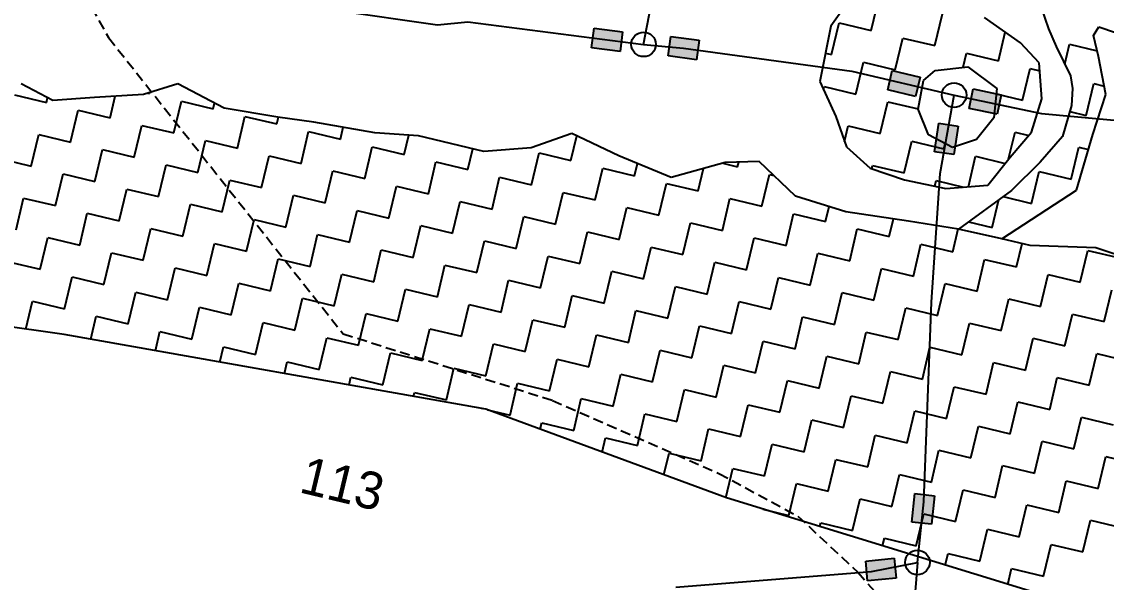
# Model space of a CAD drawing. Header units: metres. Extents: x 318142 to 321969, y 1858939 to 1863690.
# Drawn here: x 319794 to 320338, y 1860089 to 1860370 of the extents above; entities that cross this region are included whole.
import ezdxf

# ---------------------------------------------------------------- set-up
doc = ezdxf.new("R2010")
doc.units = ezdxf.units.M
doc.linetypes.add('DASHED', pattern=[0.75, 0.5, -0.25])
for name, color, linetype in [('LINE_FOOTPATH', 1, 'DASHED'), ('POLY_HATCH', 12, 'Continuous'), ('POLY_PARCEL', 6, 'Continuous'), ('TEXT_PARCEL', 7, 'Continuous')]:
    doc.layers.add(name, color=color, linetype=linetype)
doc.styles.add('TEXT_MAP', font='')
doc.styles.get('TEXT_MAP').set_extended_font_data('Kruti Dev 050')

msp = doc.modelspace()

# ---------------------------------------------------------------- hatches: boundary and pattern name
for points in [[(320094.1, 1860355.25), (320095.36, 1860365.13), (320081.09, 1860366.94), (320079.84, 1860357.07)], [(320132.42, 1860351.03), (320133.74, 1860360.89), (320119.49, 1860362.8), (320118.16, 1860352.94)], [(320242.27, 1860332.66), (320244.54, 1860342.35), (320230.54, 1860345.63), (320228.27, 1860335.94)], [(320283.21, 1860323.73), (320285.24, 1860333.47), (320271.16, 1860336.41), (320269.12, 1860326.67)], [(320251.68, 1860304.96), (320261.52, 1860303.47), (320263.68, 1860317.69), (320253.84, 1860319.18)], [(320240.31, 1860119.15), (320250.2, 1860118.11), (320251.71, 1860132.42), (320241.81, 1860133.46)], [(320217.26, 1860099.66), (320218.23, 1860089.75), (320232.55, 1860091.15), (320231.58, 1860101.05)]]:
    msp.add_hatch(color=256).paths.add_polyline_path(points)

# ---------------------------------------------------------------- linework, layer by layer
for p, q in [((320079.84, 1860357.07), (320081.09, 1860366.94)), ((320081.09, 1860366.94), (320095.36, 1860365.13)), ((320095.36, 1860365.13), (320094.1, 1860355.25)), ((320118.16, 1860352.94), (320119.49, 1860362.8)), ((320119.49, 1860362.8), (320133.74, 1860360.89)), ((320133.74, 1860360.89), (320132.42, 1860351.03)), ((320094.1, 1860355.25), (320079.84, 1860357.07)), ((320132.42, 1860351.03), (320118.16, 1860352.94)), ((320228.27, 1860335.94), (320230.54, 1860345.63)), ((320230.54, 1860345.63), (320244.54, 1860342.35)), ((320244.54, 1860342.35), (320242.27, 1860332.66)), ((320269.12, 1860326.67), (320271.16, 1860336.41)), ((320271.16, 1860336.41), (320285.24, 1860333.47)), ((320242.27, 1860332.66), (320228.27, 1860335.94)), ((320285.24, 1860333.47), (320283.21, 1860323.73)), ((320283.21, 1860323.73), (320269.12, 1860326.67)), ((320251.68, 1860304.96), (320253.84, 1860319.18)), ((320253.84, 1860319.18), (320263.68, 1860317.69)), ((320263.68, 1860317.69), (320261.52, 1860303.47)), ((320261.52, 1860303.47), (320251.68, 1860304.96)), ((320240.31, 1860119.15), (320241.81, 1860133.46)), ((320241.81, 1860133.46), (320251.71, 1860132.42)), ((320251.71, 1860132.42), (320250.2, 1860118.11)), ((320250.2, 1860118.11), (320240.31, 1860119.15)), ((320217.26, 1860099.66), (320231.58, 1860101.05)), ((320218.23, 1860089.75), (320217.26, 1860099.66)), ((320231.58, 1860101.05), (320232.55, 1860091.15)), ((320232.55, 1860091.15), (320218.23, 1860089.75))]:
    msp.add_line(p, q)
for centre in [(320105.87, 1860358.77), (320261.57, 1860333.33), (320243.19, 1860098.99)]:
    msp.add_circle(centre, 6.16)
at = {"layer": 'LINE_FOOTPATH', "ltscale": 10}
for p, q in [((319807.06, 1860416.58), (319837.61, 1860362.14)), ((319837.61, 1860362.14), (319955.21, 1860213.64)), ((319955.21, 1860213.64), (320060.21, 1860180.24)), ((320060.21, 1860180.24), (320143.65, 1860143.62)), ((320143.65, 1860143.62), (320183.18, 1860122.22)), ((320183.18, 1860122.22), (320213.44, 1860093.94)), ((320213.44, 1860093.94), (320265.29, 1860034.43))]:
    msp.add_line(p, q, dxfattribs=at)
at = {"layer": 'POLY_HATCH'}
for p, q in [((320208.92, 1860380.7), (320199.7, 1860367.83)), ((320305.18, 1860377.19), (320308.87, 1860366.51)), ((320294.93, 1860359.6), (320276.74, 1860372.31)), ((320199.7, 1860367.83), (320194.2, 1860340.12)), ((320308.87, 1860366.51), (320312.8, 1860357.77)), ((320331.45, 1860363.26), (320334.15, 1860367.6)), ((320334.15, 1860367.6), (320364.84, 1860356.95)), ((320304.26, 1860349.55), (320294.93, 1860359.6)), ((320333.92, 1860352.71), (320331.45, 1860363.26)), ((320312.8, 1860357.77), (320319.95, 1860342.93)), ((320337.65, 1860333.55), (320333.92, 1860352.71)), ((320252.15, 1860345.62), (320268.48, 1860347.57)), ((320268.48, 1860347.57), (320282.94, 1860336.6)), ((320305.5, 1860331.39), (320304.26, 1860349.55)), ((320246.31, 1860340.57), (320252.15, 1860345.62)), ((320319.95, 1860342.93), (320320.91, 1860336.68)), ((319809.58, 1860330.58), (319793.84, 1860339)), ((319872.28, 1860338.93), (319855.15, 1860333.69)), ((319895.55, 1860326.84), (319872.28, 1860338.93)), ((320194.2, 1860340.12), (320202.29, 1860322.55)), ((320243.56, 1860326.21), (320246.31, 1860340.57)), ((320282.94, 1860336.6), (320281.48, 1860321.93)), ((320320.91, 1860336.68), (320320.42, 1860328.11)), ((319830.49, 1860332.11), (319809.58, 1860330.58)), ((319855.15, 1860333.69), (319830.49, 1860332.11)), ((320300.41, 1860314.75), (320305.5, 1860331.39)), ((320331.2, 1860313.5), (320337.65, 1860333.55)), ((319922.48, 1860322.28), (319895.55, 1860326.84)), ((320248.7, 1860313.38), (320243.56, 1860326.21)), ((320320.42, 1860328.11), (320315.94, 1860312.59)), ((319940.57, 1860319.82), (319922.48, 1860322.28)), ((320202.29, 1860322.55), (320207.59, 1860307.33)), ((320281.48, 1860321.93), (320272.74, 1860311.05)), ((319971.04, 1860314.41), (319940.57, 1860319.82)), ((320289.61, 1860302.25), (320300.41, 1860314.75)), ((319993.09, 1860312.88), (319971.04, 1860314.41)), ((320025.78, 1860305.07), (319993.09, 1860312.88)), ((320069.97, 1860314.11), (320049.56, 1860306.86)), ((320093.45, 1860302.91), (320069.97, 1860314.11)), ((320260.85, 1860307.06), (320248.7, 1860313.38)), ((320272.74, 1860311.05), (320260.85, 1860307.06)), ((320315.94, 1860312.59), (320304.76, 1860299.77)), ((320322.87, 1860285.6), (320331.2, 1860313.5)), ((320049.56, 1860306.86), (320025.78, 1860305.07)), ((320207.59, 1860307.33), (320219.57, 1860296.66)), ((320119.78, 1860291.95), (320093.45, 1860302.91)), ((320146.81, 1860299.49), (320119.78, 1860291.95)), ((320163.77, 1860300.11), (320146.81, 1860299.49)), ((320182.02, 1860282.68), (320163.77, 1860300.11)), ((320278.42, 1860288.18), (320289.61, 1860302.25)), ((320304.76, 1860299.77), (320290.28, 1860285.52)), ((320219.57, 1860296.66), (320236.63, 1860290.91)), ((320236.63, 1860290.91), (320257.36, 1860286.51)), ((320257.36, 1860286.51), (320278.42, 1860288.18)), ((320207.22, 1860274.79), (320182.02, 1860282.68)), ((320290.28, 1860285.52), (320263.84, 1860266.18)), ((320285.49, 1860261.31), (320322.87, 1860285.6)), ((320238.78, 1860270.06), (320207.22, 1860274.79)), ((320263.84, 1860266.18), (320238.78, 1860270.06)), ((320285.49, 1860261.31), (320263.84, 1860266.18)), ((320299.64, 1860257.93), (320285.49, 1860261.31)), ((320332.59, 1860256.7), (320299.64, 1860257.93)), ((320351.08, 1860250.63), (320332.59, 1860256.7)), ((319815.37, 1860213.22), (319678.37, 1860232.84)), ((320026.82, 1860175.82), (319815.37, 1860213.22)), ((320147.37, 1860131.3), (320026.82, 1860175.82)), ((320301.37, 1860084.03), (320147.37, 1860131.3))]:
    msp.add_line(p, q, dxfattribs=at)
at = {"layer": 'POLY_HATCH', "linetype": 'Continuous'}
for p, q in [((320219.95, 1860365.76), (320223.76, 1860381.72)), ((320200.18, 1860353.61), (320203.99, 1860369.57)), ((320203.99, 1860369.57), (320219.95, 1860365.76)), ((320251.87, 1860358.13), (320255.68, 1860374.09)), ((320283.79, 1860350.51), (320287.24, 1860364.97)), ((320232.1, 1860345.99), (320235.91, 1860361.94)), ((320235.91, 1860361.94), (320251.87, 1860358.13)), ((320317.12, 1860348.81), (320319.52, 1860358.84)), ((320319.52, 1860358.84), (320333.25, 1860355.56)), ((320197.03, 1860354.36), (320200.18, 1860353.61)), ((320266.15, 1860347.29), (320267.83, 1860354.32)), ((320267.83, 1860354.32), (320283.79, 1860350.51)), ((320212.33, 1860333.84), (320216.14, 1860349.8)), ((320216.14, 1860349.8), (320232.1, 1860345.99)), ((320295.93, 1860330.74), (320299.75, 1860346.7)), ((320299.75, 1860346.7), (320304.53, 1860345.55)), ((320196.02, 1860336.17), (320196.37, 1860337.65)), ((320196.37, 1860337.65), (320212.33, 1860333.84)), ((320327.85, 1860323.11), (320331.66, 1860339.07)), ((320331.66, 1860339.07), (320336.81, 1860337.84)), ((319790.49, 1860333.39), (319806.45, 1860329.58)), ((319806.45, 1860329.58), (319807.01, 1860331.95)), ((319838.37, 1860321.95), (319840.95, 1860332.78)), ((319857.21, 1860334.32), (319858.14, 1860334.1)), ((319858.14, 1860334.1), (319858.27, 1860334.64)), ((320282.67, 1860333.91), (320295.93, 1860330.74)), ((319818.59, 1860309.81), (319822.41, 1860325.77)), ((319822.41, 1860325.77), (319838.37, 1860321.95)), ((319870.28, 1860314.33), (319874.09, 1860330.29)), ((319874.09, 1860330.29), (319890.05, 1860326.48)), ((319890.05, 1860326.48), (319890.74, 1860329.34)), ((320224.48, 1860314.07), (320228.29, 1860330.03)), ((320228.29, 1860330.03), (320243.6, 1860326.37)), ((319902.2, 1860306.71), (319906.01, 1860322.66)), ((319906.01, 1860322.66), (319921.97, 1860318.85)), ((319921.97, 1860318.85), (319922.78, 1860322.24)), ((320319.55, 1860325.1), (320327.85, 1860323.11)), ((319850.51, 1860302.18), (319854.32, 1860318.14)), ((319854.32, 1860318.14), (319870.28, 1860314.33)), ((319934.12, 1860299.08), (319937.93, 1860315.04)), ((319937.93, 1860315.04), (319953.89, 1860311.23)), ((319953.89, 1860311.23), (319955.32, 1860317.2)), ((320206.65, 1860310.05), (320208.52, 1860317.88)), ((320208.52, 1860317.88), (320224.48, 1860314.07)), ((320288.93, 1860301.4), (320292.12, 1860314.78)), ((320292.12, 1860314.78), (320299.01, 1860313.13)), ((319798.82, 1860297.66), (319802.64, 1860313.62)), ((319802.64, 1860313.62), (319818.59, 1860309.81)), ((319882.43, 1860294.56), (319886.24, 1860310.52)), ((319886.24, 1860310.52), (319902.2, 1860306.71)), ((319985.81, 1860303.6), (319988.1, 1860313.22)), ((320069.41, 1860300.5), (320072.39, 1860312.96)), ((320236.62, 1860294.3), (320240.43, 1860310.26)), ((320240.43, 1860310.26), (320256.39, 1860306.44)), ((319830.74, 1860290.04), (319834.55, 1860306)), ((319834.55, 1860306), (319850.51, 1860302.18)), ((319966.03, 1860291.46), (319969.85, 1860307.42)), ((319969.85, 1860307.42), (319985.81, 1860303.6)), ((320017.72, 1860295.98), (320020.21, 1860306.4)), ((320049.64, 1860288.36), (320053.45, 1860304.31)), ((320053.45, 1860304.31), (320069.41, 1860300.5)), ((320256.39, 1860306.44), (320257.02, 1860309.05)), ((320320.23, 1860291.2), (320324.04, 1860307.16)), ((320324.04, 1860307.16), (320328.95, 1860305.98)), ((319782.87, 1860301.47), (319798.82, 1860297.66)), ((319862.66, 1860282.41), (319866.47, 1860298.37)), ((319866.47, 1860298.37), (319882.43, 1860294.56)), ((319914.35, 1860286.93), (319918.16, 1860302.89)), ((319918.16, 1860302.89), (319934.12, 1860299.08)), ((319997.95, 1860283.83), (320001.76, 1860299.79)), ((320001.76, 1860299.79), (320017.72, 1860295.98)), ((320101.33, 1860292.88), (320102.79, 1860299.02)), ((320145.63, 1860299.17), (320153.02, 1860297.4)), ((320153.02, 1860297.4), (320153.58, 1860299.74)), ((320268.72, 1860287.41), (320272.35, 1860302.63)), ((320272.35, 1860302.63), (320287.11, 1860299.11)), ((319810.97, 1860277.89), (319814.78, 1860293.85)), ((319814.78, 1860293.85), (319830.74, 1860290.04)), ((319946.26, 1860279.31), (319950.08, 1860295.27)), ((319950.08, 1860295.27), (319966.03, 1860291.46)), ((320081.56, 1860280.73), (320085.37, 1860296.69)), ((320085.37, 1860296.69), (320101.33, 1860292.88)), ((320133.25, 1860285.25), (320135.92, 1860296.45)), ((320165.16, 1860277.63), (320168.97, 1860293.59)), ((320168.97, 1860293.59), (320171.14, 1860293.07)), ((320220.26, 1860296.42), (320220.66, 1860298.11)), ((320220.66, 1860298.11), (320236.62, 1860294.3)), ((320300.46, 1860279.05), (320304.27, 1860295.01)), ((320304.27, 1860295.01), (320320.23, 1860291.2)), ((319894.58, 1860274.79), (319898.39, 1860290.75)), ((319898.39, 1860290.75), (319914.35, 1860286.93)), ((319978.18, 1860271.69), (319981.99, 1860287.64)), ((319981.99, 1860287.64), (319997.95, 1860283.83)), ((320029.87, 1860276.21), (320033.68, 1860292.17)), ((320033.68, 1860292.17), (320049.64, 1860288.36)), ((320113.47, 1860273.11), (320117.29, 1860289.07)), ((320117.29, 1860289.07), (320133.25, 1860285.25)), ((320251.91, 1860287.67), (320252.58, 1860290.49)), ((320252.58, 1860290.49), (320266.26, 1860287.22)), ((319842.89, 1860270.27), (319846.7, 1860286.22)), ((319846.7, 1860286.22), (319862.66, 1860282.41)), ((319926.49, 1860267.16), (319930.31, 1860283.12)), ((319930.31, 1860283.12), (319946.26, 1860279.31)), ((320061.79, 1860268.58), (320065.6, 1860284.54)), ((320065.6, 1860284.54), (320081.56, 1860280.73)), ((320286.12, 1860282.48), (320300.46, 1860279.05)), ((319791.2, 1860265.74), (319795.01, 1860281.7)), ((319795.01, 1860281.7), (319810.97, 1860277.89)), ((319874.81, 1860262.64), (319878.62, 1860278.6)), ((319878.62, 1860278.6), (319894.58, 1860274.79)), ((320010.1, 1860264.06), (320013.91, 1860280.02)), ((320013.91, 1860280.02), (320029.87, 1860276.21)), ((320093.7, 1860260.96), (320097.52, 1860276.92)), ((320097.52, 1860276.92), (320113.47, 1860273.11)), ((320145.39, 1860265.48), (320149.2, 1860281.44)), ((320149.2, 1860281.44), (320165.16, 1860277.63)), ((320197.08, 1860270.01), (320198.85, 1860277.41)), ((320280.69, 1860266.9), (320284.04, 1860280.96)), ((319823.12, 1860258.12), (319826.93, 1860274.08)), ((319826.93, 1860274.08), (319842.89, 1860270.27)), ((319958.41, 1860259.54), (319962.22, 1860275.5)), ((319962.22, 1860275.5), (319978.18, 1860271.69)), ((320042.02, 1860256.44), (320045.83, 1860272.4)), ((320045.83, 1860272.4), (320061.79, 1860268.58)), ((320177.31, 1860257.86), (320181.12, 1860273.82)), ((320181.12, 1860273.82), (320197.08, 1860270.01)), ((320229, 1860262.38), (320231.11, 1860271.21)), ((319855.03, 1860250.49), (319858.85, 1860266.45)), ((319858.85, 1860266.45), (319874.81, 1860262.64)), ((319906.72, 1860255.02), (319910.53, 1860270.98)), ((319910.53, 1860270.98), (319926.49, 1860267.16)), ((319990.33, 1860251.92), (319994.14, 1860267.87)), ((319994.14, 1860267.87), (320010.1, 1860264.06)), ((320125.62, 1860253.34), (320129.43, 1860269.29)), ((320129.43, 1860269.29), (320145.39, 1860265.48)), ((320209.23, 1860250.23), (320213.04, 1860266.19)), ((320213.04, 1860266.19), (320229, 1860262.38)), ((320260.91, 1860254.76), (320263.65, 1860266.21)), ((320268.73, 1860269.76), (320280.69, 1860266.9)), ((319803.35, 1860245.97), (319807.16, 1860261.93)), ((319807.16, 1860261.93), (319823.12, 1860258.12)), ((319938.64, 1860247.39), (319942.45, 1860263.35)), ((319942.45, 1860263.35), (319958.41, 1860259.54)), ((320022.25, 1860244.29), (320026.06, 1860260.25)), ((320026.06, 1860260.25), (320042.02, 1860256.44)), ((320073.93, 1860248.81), (320077.75, 1860264.77)), ((320077.75, 1860264.77), (320093.7, 1860260.96)), ((320157.54, 1860245.71), (320161.35, 1860261.67)), ((320161.35, 1860261.67), (320177.31, 1860257.86)), ((319886.95, 1860242.87), (319890.76, 1860258.83)), ((319890.76, 1860258.83), (319906.72, 1860255.02)), ((319970.56, 1860239.77), (319974.37, 1860255.73)), ((319974.37, 1860255.73), (319990.33, 1860251.92)), ((320105.85, 1860241.19), (320109.66, 1860257.15)), ((320109.66, 1860257.15), (320125.62, 1860253.34)), ((320241.14, 1860242.61), (320244.96, 1860258.57)), ((320244.96, 1860258.57), (320260.91, 1860254.76)), ((320292.83, 1860247.13), (320295.64, 1860258.89)), ((320324.75, 1860239.51), (320328.56, 1860255.47)), ((320328.56, 1860255.47), (320344.52, 1860251.65)), ((319787.39, 1860249.78), (319803.35, 1860245.97)), ((319835.26, 1860238.35), (319839.08, 1860254.31)), ((319839.08, 1860254.31), (319855.03, 1860250.49)), ((319918.87, 1860235.25), (319922.68, 1860251.21)), ((319922.68, 1860251.21), (319938.64, 1860247.39)), ((320054.16, 1860236.67), (320057.97, 1860252.63)), ((320057.97, 1860252.63), (320073.93, 1860248.81)), ((320137.77, 1860233.57), (320141.58, 1860249.52)), ((320141.58, 1860249.52), (320157.54, 1860245.71)), ((320189.46, 1860238.09), (320193.27, 1860254.05)), ((320193.27, 1860254.05), (320209.23, 1860250.23)), ((320273.06, 1860234.99), (320276.87, 1860250.94)), ((320276.87, 1860250.94), (320292.83, 1860247.13)), ((319867.18, 1860230.72), (319870.99, 1860246.68)), ((319870.99, 1860246.68), (319886.95, 1860242.87)), ((320002.47, 1860232.14), (320006.29, 1860248.1)), ((320006.29, 1860248.1), (320022.25, 1860244.29)), ((320086.08, 1860229.04), (320089.89, 1860245)), ((320089.89, 1860245), (320105.85, 1860241.19)), ((320221.37, 1860230.46), (320225.19, 1860246.42)), ((320225.19, 1860246.42), (320241.14, 1860242.61)), ((319815.49, 1860226.2), (319819.31, 1860242.16)), ((319819.31, 1860242.16), (319835.26, 1860238.35)), ((319899.1, 1860223.1), (319902.91, 1860239.06)), ((319902.91, 1860239.06), (319918.87, 1860235.25)), ((319950.79, 1860227.62), (319954.6, 1860243.58)), ((319954.6, 1860243.58), (319970.56, 1860239.77)), ((320034.39, 1860224.52), (320038.2, 1860240.48)), ((320038.2, 1860240.48), (320054.16, 1860236.67)), ((320169.69, 1860225.94), (320173.5, 1860241.9)), ((320173.5, 1860241.9), (320189.46, 1860238.09)), ((320253.29, 1860222.84), (320257.1, 1860238.8)), ((320257.1, 1860238.8), (320273.06, 1860234.99)), ((320304.98, 1860227.36), (320308.79, 1860243.32)), ((320308.79, 1860243.32), (320324.75, 1860239.51)), ((319847.41, 1860218.58), (319851.22, 1860234.54)), ((319851.22, 1860234.54), (319867.18, 1860230.72)), ((319982.7, 1860220), (319986.52, 1860235.96)), ((319986.52, 1860235.96), (320002.47, 1860232.14)), ((320118, 1860221.42), (320121.81, 1860237.38)), ((320121.81, 1860237.38), (320137.77, 1860233.57)), ((320201.6, 1860218.32), (320205.41, 1860234.28)), ((320205.41, 1860234.28), (320221.37, 1860230.46)), ((320336.9, 1860219.74), (320340.71, 1860235.7)), ((319796.18, 1860215.97), (319799.53, 1860230.01)), ((319799.53, 1860230.01), (319815.49, 1860226.2)), ((319931.02, 1860215.48), (319934.83, 1860231.43)), ((319934.83, 1860231.43), (319950.79, 1860227.62)), ((320014.62, 1860212.37), (320018.43, 1860228.33)), ((320018.43, 1860228.33), (320034.39, 1860224.52)), ((320066.31, 1860216.9), (320070.12, 1860232.86)), ((320070.12, 1860232.86), (320086.08, 1860229.04)), ((320149.91, 1860213.79), (320153.73, 1860229.75)), ((320153.73, 1860229.75), (320169.69, 1860225.94)), ((320285.21, 1860215.22), (320289.02, 1860231.17)), ((320289.02, 1860231.17), (320304.98, 1860227.36)), ((319828.7, 1860210.87), (319831.45, 1860222.39)), ((319831.45, 1860222.39), (319847.41, 1860218.58)), ((319879.33, 1860210.95), (319883.14, 1860226.91)), ((319883.14, 1860226.91), (319899.1, 1860223.1)), ((319962.93, 1860207.85), (319966.75, 1860223.81)), ((319966.75, 1860223.81), (319982.7, 1860220)), ((320098.23, 1860209.27), (320102.04, 1860225.23)), ((320102.04, 1860225.23), (320118, 1860221.42)), ((320181.83, 1860206.17), (320185.64, 1860222.13)), ((320185.64, 1860222.13), (320201.6, 1860218.32)), ((320233.52, 1860210.69), (320237.33, 1860226.65)), ((320237.33, 1860226.65), (320253.29, 1860222.84)), ((320317.13, 1860207.59), (320320.94, 1860223.55)), ((320320.94, 1860223.55), (320336.9, 1860219.74)), ((319911.24, 1860203.33), (319915.06, 1860219.29)), ((319915.06, 1860219.29), (319931.02, 1860215.48)), ((320046.54, 1860204.75), (320050.35, 1860220.71)), ((320050.35, 1860220.71), (320066.31, 1860216.9)), ((320130.14, 1860201.65), (320133.96, 1860217.61)), ((320133.96, 1860217.61), (320149.91, 1860213.79)), ((320265.44, 1860203.07), (320269.25, 1860219.03)), ((320269.25, 1860219.03), (320285.21, 1860215.22)), ((319861.07, 1860205.14), (319863.37, 1860214.77)), ((319863.37, 1860214.77), (319879.33, 1860210.95)), ((319943.16, 1860195.71), (319946.97, 1860211.66)), ((319946.97, 1860211.66), (319962.93, 1860207.85)), ((319994.85, 1860200.23), (319998.66, 1860216.19)), ((319998.66, 1860216.19), (320014.62, 1860212.37)), ((320078.46, 1860197.13), (320082.27, 1860213.08)), ((320082.27, 1860213.08), (320098.23, 1860209.27)), ((320213.75, 1860198.55), (320217.56, 1860214.5)), ((320217.56, 1860214.5), (320233.52, 1860210.69)), ((320297.35, 1860195.44), (320301.17, 1860211.4)), ((320301.17, 1860211.4), (320317.13, 1860207.59)), ((319893.44, 1860199.41), (319895.29, 1860207.14)), ((319895.29, 1860207.14), (319911.24, 1860203.33)), ((320026.77, 1860192.6), (320030.58, 1860208.56)), ((320030.58, 1860208.56), (320046.54, 1860204.75)), ((320162.06, 1860194.02), (320165.87, 1860209.98)), ((320165.87, 1860209.98), (320181.83, 1860206.17)), ((320245.67, 1860190.92), (320249.48, 1860206.88)), ((320249.48, 1860206.88), (320265.44, 1860203.07)), ((319975.08, 1860188.08), (319978.89, 1860204.04)), ((319978.89, 1860204.04), (319994.85, 1860200.23)), ((320058.68, 1860184.98), (320062.5, 1860200.94)), ((320062.5, 1860200.94), (320078.46, 1860197.13)), ((320110.37, 1860189.5), (320114.19, 1860205.46)), ((320114.19, 1860205.46), (320130.14, 1860201.65)), ((320193.98, 1860186.4), (320197.79, 1860202.36)), ((320197.79, 1860202.36), (320213.75, 1860198.55)), ((320329.27, 1860187.82), (320333.08, 1860203.78)), ((320333.08, 1860203.78), (320349.04, 1860199.97)), ((319925.81, 1860193.69), (319927.2, 1860199.52)), ((319927.2, 1860199.52), (319943.16, 1860195.71)), ((320007, 1860180.46), (320010.81, 1860196.42)), ((320010.81, 1860196.42), (320026.77, 1860192.6)), ((320142.29, 1860181.88), (320146.1, 1860197.84)), ((320146.1, 1860197.84), (320162.06, 1860194.02)), ((320277.58, 1860183.3), (320281.4, 1860199.26)), ((320281.4, 1860199.26), (320297.35, 1860195.44)), ((319958.18, 1860187.96), (319959.12, 1860191.89)), ((319959.12, 1860191.89), (319975.08, 1860188.08)), ((320090.6, 1860177.35), (320094.41, 1860193.31)), ((320094.41, 1860193.31), (320110.37, 1860189.5)), ((320174.21, 1860174.25), (320178.02, 1860190.21)), ((320178.02, 1860190.21), (320193.98, 1860186.4)), ((320225.9, 1860178.78), (320229.71, 1860194.73)), ((320229.71, 1860194.73), (320245.67, 1860190.92)), ((320309.5, 1860175.67), (320313.31, 1860191.63)), ((320313.31, 1860191.63), (320329.27, 1860187.82)), ((319990.55, 1860182.24), (319991.04, 1860184.27)), ((319991.04, 1860184.27), (320007, 1860180.46)), ((320038.91, 1860172.83), (320042.73, 1860188.79)), ((320042.73, 1860188.79), (320058.68, 1860184.98)), ((320122.52, 1860169.73), (320126.33, 1860185.69)), ((320126.33, 1860185.69), (320142.29, 1860181.88)), ((320257.81, 1860171.15), (320261.63, 1860187.11)), ((320261.63, 1860187.11), (320277.58, 1860183.3)), ((320070.83, 1860165.21), (320074.64, 1860181.17)), ((320074.64, 1860181.17), (320090.6, 1860177.35)), ((320206.12, 1860166.63), (320209.94, 1860182.59)), ((320209.94, 1860182.59), (320225.9, 1860178.78)), ((320289.73, 1860163.53), (320293.54, 1860179.49)), ((320293.54, 1860179.49), (320309.5, 1860175.67)), ((320022.92, 1860176.51), (320022.96, 1860176.64)), ((320022.96, 1860176.64), (320025.22, 1860176.1)), ((320027.59, 1860175.54), (320038.91, 1860172.83)), ((320102.75, 1860157.58), (320106.56, 1860173.54)), ((320106.56, 1860173.54), (320122.52, 1860169.73)), ((320154.44, 1860162.11), (320158.25, 1860178.07)), ((320158.25, 1860178.07), (320174.21, 1860174.25)), ((320238.04, 1860159), (320241.85, 1860174.96)), ((320241.85, 1860174.96), (320257.81, 1860171.15)), ((320054.09, 1860165.75), (320054.87, 1860169.02)), ((320054.87, 1860169.02), (320070.83, 1860165.21)), ((320186.35, 1860154.48), (320190.17, 1860170.44)), ((320190.17, 1860170.44), (320206.12, 1860166.63)), ((320321.65, 1860155.9), (320325.46, 1860171.86)), ((320325.46, 1860171.86), (320341.42, 1860168.05)), ((320134.67, 1860149.96), (320138.48, 1860165.92)), ((320138.48, 1860165.92), (320154.44, 1860162.11)), ((320218.27, 1860146.86), (320222.08, 1860162.82)), ((320222.08, 1860162.82), (320238.04, 1860159)), ((320269.96, 1860151.38), (320273.77, 1860167.34)), ((320273.77, 1860167.34), (320289.73, 1860163.53)), ((320085.09, 1860154.3), (320086.79, 1860161.4)), ((320086.79, 1860161.4), (320102.75, 1860157.58)), ((320166.58, 1860142.34), (320170.4, 1860158.29)), ((320170.4, 1860158.29), (320186.35, 1860154.48)), ((320301.88, 1860143.76), (320305.69, 1860159.72)), ((320305.69, 1860159.72), (320321.65, 1860155.9)), ((320116.1, 1860142.85), (320118.71, 1860153.77)), ((320118.71, 1860153.77), (320134.67, 1860149.96)), ((320250.19, 1860139.23), (320254, 1860155.19)), ((320254, 1860155.19), (320269.96, 1860151.38)), ((320333.79, 1860136.13), (320337.61, 1860152.09)), ((320337.61, 1860152.09), (320353.57, 1860148.28)), ((320147.1, 1860131.4), (320150.62, 1860146.15)), ((320150.62, 1860146.15), (320166.58, 1860142.34)), ((320198.5, 1860134.71), (320202.31, 1860150.67)), ((320202.31, 1860150.67), (320218.27, 1860146.86)), ((320282.11, 1860131.61), (320285.92, 1860147.57)), ((320285.92, 1860147.57), (320301.88, 1860143.76)), ((320230.42, 1860127.09), (320234.23, 1860143.05)), ((320234.23, 1860143.05), (320250.19, 1860139.23)), ((320178.73, 1860122.57), (320182.54, 1860138.52)), ((320182.54, 1860138.52), (320198.5, 1860134.71)), ((320262.34, 1860119.46), (320266.15, 1860135.42)), ((320266.15, 1860135.42), (320282.11, 1860131.61)), ((320314.02, 1860123.99), (320317.84, 1860139.94)), ((320317.84, 1860139.94), (320333.79, 1860136.13)), ((320210.65, 1860114.94), (320214.46, 1860130.9)), ((320214.46, 1860130.9), (320230.42, 1860127.09)), ((320165.61, 1860125.7), (320178.73, 1860122.57)), ((320294.25, 1860111.84), (320298.06, 1860127.8)), ((320298.06, 1860127.8), (320314.02, 1860123.99)), ((320194.25, 1860116.91), (320194.69, 1860118.75)), ((320194.69, 1860118.75), (320210.65, 1860114.94)), ((320242.56, 1860107.32), (320246.38, 1860123.28)), ((320246.38, 1860123.28), (320262.34, 1860119.46)), ((320326.17, 1860104.21), (320329.98, 1860120.17)), ((320329.98, 1860120.17), (320345.94, 1860116.36)), ((320274.48, 1860099.69), (320278.29, 1860115.65)), ((320278.29, 1860115.65), (320294.25, 1860111.84)), ((320225.68, 1860107.26), (320226.61, 1860111.13)), ((320226.61, 1860111.13), (320242.56, 1860107.32)), ((320306.4, 1860092.07), (320310.21, 1860108.03)), ((320310.21, 1860108.03), (320326.17, 1860104.21)), ((320257.12, 1860097.61), (320258.52, 1860103.5)), ((320258.52, 1860103.5), (320274.48, 1860099.69)), ((320288.55, 1860087.96), (320290.44, 1860095.88)), ((320290.44, 1860095.88), (320306.4, 1860092.07))]:
    msp.add_line(p, q, dxfattribs=at)
at = {"layer": 'POLY_PARCEL'}
for p, q in [((320105.87, 1860358.77), (320112.43, 1860393.16)), ((319951.19, 1860375.97), (320002.54, 1860368.56)), ((320002.54, 1860368.56), (320017.69, 1860370.01)), ((320017.69, 1860370.01), (320105.87, 1860358.77)), ((320105.87, 1860358.77), (320125.95, 1860356.91)), ((320125.95, 1860356.91), (320210.29, 1860345.27)), ((320210.29, 1860345.27), (320261.57, 1860333.33)), ((320254.63, 1860294.05), (320261.57, 1860333.33)), ((320261.57, 1860333.33), (320305.41, 1860324.17)), ((320305.41, 1860324.17), (320399.45, 1860315.48)), ((320250.28, 1860229.43), (320254.63, 1860294.05)), ((320246.38, 1860129.3), (320250.28, 1860229.43)), ((320243.19, 1860098.99), (320246.38, 1860129.3)), ((320220.21, 1860094.48), (320243.19, 1860098.99)), ((320243.19, 1860098.99), (320239.66, 1860053.63)), ((320122.04, 1860086.59), (320220.21, 1860094.48))]:
    msp.add_line(p, q, dxfattribs=at)

# ---------------------------------------------------------------- texts
at = {"layer": 'TEXT_PARCEL', "style": 'TEXT_MAP'}
msp.add_text('113', height=18.604, rotation=346.5653, dxfattribs=at).set_placement((319932.58, 1860134.26))

doc.saveas('drawing.dxf')
